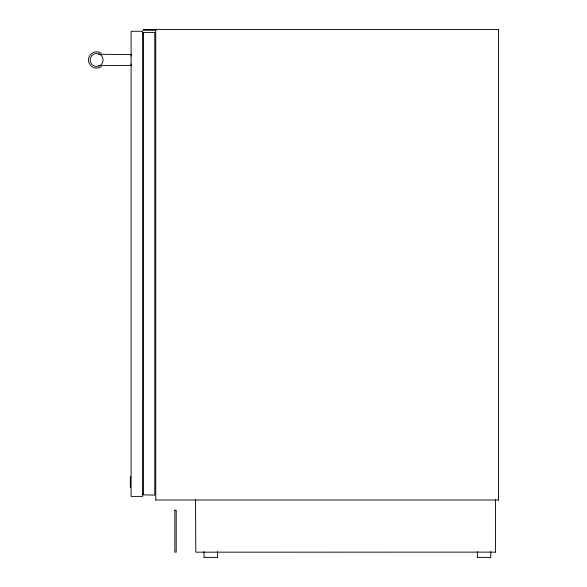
<?xml version="1.0" encoding="UTF-8"?>
<svg xmlns="http://www.w3.org/2000/svg" width="587" height="587" viewBox="0 0 587 587"><rect width="100%" height="100%" fill="white"/><g stroke="black" fill="none" stroke-linecap="round" stroke-linejoin="round"><path stroke-width="0.88" d="M131.15 65.693L131.15 63.961M142.634 33.408L143.507 33.298M155.76 29.504L155.76 500.073M217.447 557.474L217.447 551.641M498.458 500.073L498.458 29.504M490.783 557.474L490.783 551.641M495.443 552.176L495.443 499.493M131.15 55.992L131.15 54.261M204.019 557.474L204.019 551.641M477.356 557.474L477.356 551.641M217.366 557.393L204.1 557.393M498.392 499.999L155.834 499.999M495.391 552.132L195.801 552.176L195.53 499.493M490.703 557.393L477.436 557.393M130.835 65.37L98.616 65.693M155.702 30.289L143.235 30.289L143.103 29.533L498.392 29.577M98.616 54.261L130.835 54.584M143.507 494.364L142.634 494.254M152.847 29.409L147.946 29.409M130.321 477.723L130.321 485.977M101.199 66.786A8.189 8.189 0 0 1 90.493 65.377A8.189 8.189 0 0 1 90.493 54.576A8.189 8.189 0 0 1 101.199 53.168M143.47 32.608L143.433 494.9L154.763 495.09L154.763 32.571L143.47 32.608M174.845 510.279L174.816 552.059L176.21 552.22L176.21 510.25L174.845 510.279M142.59 31.265L131.106 31.265L131.106 496.397L142.59 496.397L142.59 31.265M130.446 487.21L130.446 476.49L130.424 487.203M93.399 65.612A6.501 6.501 0 0 0 103.158 59.977A6.501 6.501 0 0 0 93.399 54.342A6.501 6.501 0 0 0 93.399 65.612"/></g></svg>
